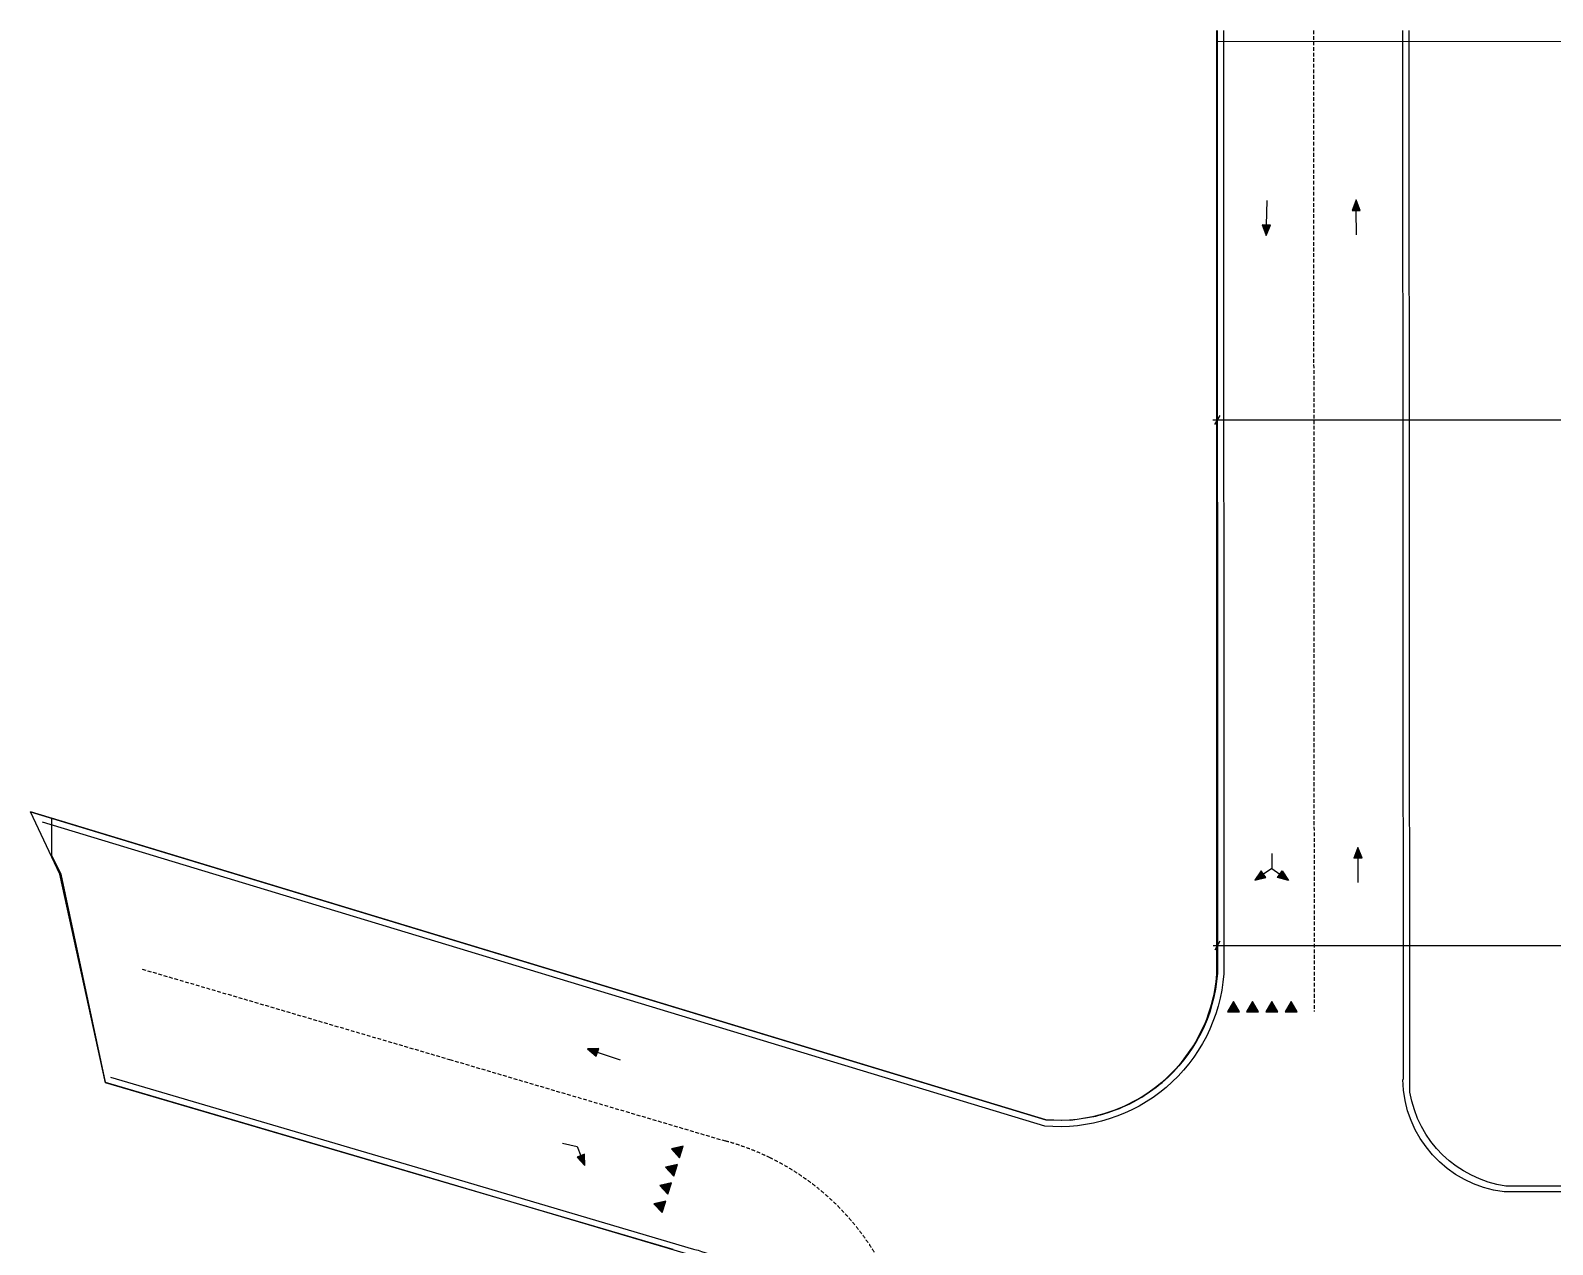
# Model space of a CAD drawing. Header units: millimetres. Extents: x 476571643 to 477489869, y 4620928210 to 4621294454.
# Drawn here: x 477103367 to 477154593, y 4621015770 to 4621056644 of the extents above; entities that cross this region are included whole.
import ezdxf

# ---------------------------------------------------------------- set-up
doc = ezdxf.new("R2010")
doc.units = ezdxf.units.MM
doc.header["$MEASUREMENT"] = 0
doc.linetypes.add('( Hidden )', pattern=[187.5, 125, -62.5])
for name, color, linetype, lineweight in [('New_gza_Pen_No__250', 7, 'Continuous', 0), ('New_shenobebi_Pen_No__250', 7, 'Continuous', 0), ('New_საბავშვო მოედნები_Pen_No__250', 7, 'Continuous', 0), ('New_საბავშვო მოედნები_Pen_No__255', 255, 'Continuous', 0), ('RED LINE_Pen_No__1', 1, 'Continuous', 0), ('zoma_Pen_No__1', 1, 'Continuous', 0)]:
    doc.layers.add(name, color=color, linetype=linetype, lineweight=lineweight)
doc.layers.add('zoma', color=7, linetype='Continuous')
doc.styles.add('GENERATED_STYLE_2', font='arial.ttf')
doc.dimstyles.new('GENERATED_STYLE__12', dxfattribs={"dimtxt": 500, "dimasz": 228, "dimexe": 0.18, "dimexo": 3, "dimgap": 0.09, "dimtad": 1, "dimtih": 1, "dimtoh": 1, "dimlfac": 0.001, "dimzin": 0, "dimdsep": 46, "dimtxsty": 'GENERATED_STYLE_2', "dimblk": 'ARROWHEAD_2', "dimblk1": 'ARROWHEAD_2', "dimblk2": 'ARROWHEAD_2', "dimcen": 0.09, "dimclrd": 1, "dimclre": 1, "dimclrt": 1, "dimadec": 0, "dimazin": 0, "dimtfac": 1, "dimtdec": 4, "dimtmove": 2, "dimatfit": 3, "dimfxl": 1, "dimtolj": 1, "dimtzin": 0, "dimarcsym": 0})

# ---------------------------------------------------------------- blocks, each defined once
blk = doc.blocks.new('*D1268', base_point=(476844527, 4621385791))
at = {"layer": 'zoma_Pen_No__1', "color": 1, "linetype": 'Continuous', "lineweight": 0, "transparency": 16777216}
for p, q in [((477143160, 4621043533), (477143307, 4621043533)), ((477143394, 4621043683), (477143220, 4621043383)), ((477143307, 4621043308), (477143307, 4621043758)), ((477143307, 4621043533), (477216722, 4621043533)), ((477216635, 4621043383), (477216808, 4621043683)), ((477216722, 4621043308), (477216722, 4621043758)), ((477216722, 4621043533), (477216869, 4621043533))]:
    blk.add_line(p, q, dxfattribs=at)
at = {"layer": 'zoma_Pen_No__1', "color": 1, "lineweight": 0, "transparency": 16777216, "insert": (477180290, 4621043633), "char_height": 500, "attachment_point": 7, "style": 'GENERATED_STYLE_2'}
blk.add_mtext('\\A1;{\\pql;\\fArial CYR|b0|i0|c204|p34;73.42}', dxfattribs=at)
blk = doc.blocks.new('ARROWHEAD_2')
at = {"color": 0, "linetype": 'Continuous', "lineweight": 0}
for p, q in [((0, 0), (-1, 0)), ((-0.38, -0.66), (0.38, 0.66))]:
    blk.add_line(p, q, dxfattribs=at)
blk = doc.blocks.new('*D1271', base_point=(476844527, 4621385791))
at = {"layer": 'zoma_Pen_No__1', "color": 1, "linetype": 'Continuous', "lineweight": 0, "transparency": 16777216}
for p, q in [((477143166, 4621025833), (477143313, 4621025833)), ((477143400, 4621025983), (477143226, 4621025683)), ((477143313, 4621025608), (477143313, 4621026058)), ((477143313, 4621025833), (477216722, 4621025833)), ((477216635, 4621025683), (477216808, 4621025983)), ((477216722, 4621025608), (477216722, 4621026058)), ((477216722, 4621025833), (477216869, 4621025833))]:
    blk.add_line(p, q, dxfattribs=at)
at = {"layer": 'zoma_Pen_No__1', "color": 1, "lineweight": 0, "transparency": 16777216, "insert": (477163324, 4621025933), "char_height": 500, "attachment_point": 7, "style": 'GENERATED_STYLE_2'}
blk.add_mtext('\\A1;{\\pql;\\fArial CYR|b0|i0|c204|p34;73.41}', dxfattribs=at)

msp = doc.modelspace()

# ---------------------------------------------------------------- hatches: boundary and pattern name
at = {"layer": 'New_საბავშვო მოედნები_Pen_No__255', "linetype": 'Continuous', "lineweight": 0}
for points in [[(477147981.197, 4621050938.225), (477147848.156, 4621050580.013), (477148122.66, 4621050583.255)], [(477144953.016, 4621049735.485), (477145096.661, 4621050089.578), (477144822.183, 4621050094.509)], [(477148041.618, 4621029139.639), (477147908.578, 4621028781.426), (477148183.082, 4621028784.668)], [(477144789.041, 4621028349.424), (477144574.575, 4621028033.164), (477144945.738, 4621028124.015)], [(477145490.27, 4621028347.817), (477145332.541, 4621028123.129), (477145703.284, 4621028030.578)], [(477143851.829, 4621023956.083), (477143649.19, 4621023605.902), (477144053.775, 4621023605.502)], [(477144499.165, 4621023955.443), (477144296.526, 4621023605.262), (477144701.111, 4621023604.863)], [(477145146.501, 4621023954.804), (477144943.862, 4621023604.623), (477145348.447, 4621023604.223)], [(477145591.198, 4621023603.983), (477145995.783, 4621023603.583), (477145793.837, 4621023954.164)], [(477122110.159, 4621022355.367), (477122403.143, 4621022110.059), (477122492.007, 4621022369.801)], [(477125214.003, 4621018694.364), (477125337.285, 4621019079.708), (477124941.926, 4621018993.802)], [(477122024.025, 4621018427.948), (477122017.686, 4621018810.016), (477121763.157, 4621018707.168)], [(477124744.674, 4621018377.25), (477125016.751, 4621018077.812), (477125140.033, 4621018463.157)], [(477124547.422, 4621017760.698), (477124819.499, 4621017461.26), (477124942.782, 4621017846.605)], [(477124350.17, 4621017144.146), (477124622.248, 4621016844.708), (477124745.53, 4621017230.053)]]:
    msp.add_hatch(color=255, dxfattribs=at).paths.add_polyline_path(points)

# ---------------------------------------------------------------- linework, layer by layer
at = {"layer": 'New_gza_Pen_No__250', "color": 7, "linetype": 'Continuous', "lineweight": 0}
for points in [[(477143279.417, 4621056644.176), (477143288.425, 4621024881.231, -0.417389191), (477137541.072, 4621019968.965), (477103367.589, 4621030342.821)], [(477143302.799, 4621056644.176), (477143313.312, 4621024890.662, -0.417244908), (477137541.072, 4621019968.965), (477104077.248, 4621030127.394), (477104080.007, 4621028877.115), (477104385.632, 4621028244.397), (477105876.788, 4621021235.833), (477116335.287, 4621018158.634), (477125624.079, 4621015414.46), (477125665.241, 4621015402.369, -0.047754859), (477126506.516, 4621015087.736, -0.285655821), (477129026.567, 4621011056.726), (477129028.144, 4621007789.137), (477129027.868, 4621007788.778)], [(477129038.055, 4620987795.159), (477129039.988, 4620983880.963), (477128206.296, 4620982941.26), (477137045.279, 4620982574.138), (477137093.048, 4620982572.154), (477137182.898, 4621003679.885, -0.315884232), (477145108.144, 4621012239.381), (477241767.828, 4621012239.381), (477241767.828, 4621017739.098), (477153022.553, 4621017739.098, -0.326553554), (477149792.168, 4621020901.07), (477149770.869, 4621056644.176)], [(477241767.831, 4621017539.383), (477152961.847, 4621017539.866, -0.374256788), (477149554.503, 4621021324.147)]]:
    msp.add_lwpolyline(points, format="xyb", dxfattribs=at)
at = {"layer": 'New_shenobebi_Pen_No__250', "color": 7, "linetype": 'Continuous', "lineweight": 0}
msp.add_lwpolyline([(477149771.423, 4621042976.244), (477149777.793, 4621042976.21)], dxfattribs=at)
at = {"layer": 'New_საბავშვო მოედნები_Pen_No__250', "color": 7, "linetype": 'Continuous', "lineweight": 0}
for points in [[(477143516.331, 4621056644.176), (477143526.846, 4621024882.85, -0.418873813), (477137500.385, 4621019758.163), (477103776.979, 4621029995.391)], [(477106059.158, 4621021404.757), (477116395.673, 4621018363.45), (477125684.42, 4621015619.289), (477125723.067, 4621015607.936, -0.047639391), (477126600.251, 4621015279.594, -0.285680411), (477129240.099, 4621011057.014), (477129253.559, 4620983799.94), (477128365.163, 4620982814.725)]]:
    msp.add_lwpolyline(points, format="xyb", dxfattribs=at)
at = {"layer": 'New_საბავშვო მოედნები_Pen_No__250', "color": 7, "linetype": '( Hidden )', "lineweight": 0}
msp.add_lwpolyline([(477146544.75, 4621056644.176), (477146568.563, 4621023614.047)], dxfattribs=at)
at = {"layer": 'New_საბავშვო მოედნები_Pen_No__250', "color": 7, "linetype": 'Continuous', "lineweight": 0}
for points in [[(477149578.384, 4621021324.161), (477149557.337, 4621056644.176)], [(477144974.215, 4621050915.48), (477144959.422, 4621050092.043)], [(477147995.135, 4621049758.122), (477147985.408, 4621050581.634)], [(477145141, 4621028935.59), (477145139.833, 4621028426.114), (477144867.389, 4621028236.719)], [(477145141, 4621028935.59), (477145139.833, 4621028426.114), (477145411.406, 4621028235.473)], [(477148055.556, 4621027959.535), (477148045.83, 4621028783.047)], [(477123226.802, 4621021973.338), (477122447.575, 4621022239.93)], [(477121269.564, 4621019180.277), (477121766.113, 4621019066.233), (477121890.422, 4621018758.592)]]:
    msp.add_lwpolyline(points, dxfattribs=at)
for points in [[(477148122.66, 4621050583.255), (477147981.197, 4621050938.225), (477147848.156, 4621050580.013)], [(477144822.183, 4621050094.509), (477144953.016, 4621049735.485), (477145096.661, 4621050089.578)], [(477148183.082, 4621028784.668), (477148041.618, 4621029139.639), (477147908.578, 4621028781.426)], [(477144789.041, 4621028349.424), (477144574.575, 4621028033.164), (477144945.738, 4621028124.015)], [(477145490.27, 4621028347.817), (477145703.284, 4621028030.578), (477145332.541, 4621028123.129)], [(477122492.007, 4621022369.801), (477122110.159, 4621022355.367), (477122403.143, 4621022110.059)], [(477121763.157, 4621018707.168), (477122024.025, 4621018427.948), (477122017.686, 4621018810.016)]]:
    msp.add_lwpolyline(points, close=True, dxfattribs=at)
at = {"layer": 'New_საბავშვო მოედნები_Pen_No__250', "color": 7, "linetype": '( Hidden )', "lineweight": 0}
msp.add_lwpolyline([(477107129.804, 4621025043.569), (477117468.325, 4621022001.671), (477126756.274, 4621019257.746), (477126756.581, 4621019257.656, -0.046340696), (477128265.28, 4621018687.661, -0.285928345), (477133033.147, 4621011061.629), (477133047.33, 4620982343.131)], format="xyb", dxfattribs=at)
at = {"layer": 'New_საბავშვო მოედნები_Pen_No__250', "color": 7, "linetype": 'Continuous', "lineweight": 0, "flags": 128}
for points in [[(477143851.829, 4621023956.083), (477143649.19, 4621023605.902), (477144053.775, 4621023605.502)], [(477144499.165, 4621023955.443), (477144296.526, 4621023605.262), (477144701.111, 4621023604.863)], [(477145146.501, 4621023954.804), (477144943.862, 4621023604.623), (477145348.447, 4621023604.223)], [(477145591.198, 4621023603.983), (477145995.783, 4621023603.583), (477145793.837, 4621023954.164)], [(477125214.003, 4621018694.364), (477125337.285, 4621019079.708), (477124941.926, 4621018993.802)], [(477124744.674, 4621018377.25), (477125016.751, 4621018077.812), (477125140.033, 4621018463.157)], [(477124547.422, 4621017760.698), (477124819.499, 4621017461.26), (477124942.782, 4621017846.605)], [(477124350.17, 4621017144.146), (477124622.248, 4621016844.708), (477124745.53, 4621017230.053)]]:
    msp.add_lwpolyline(points, close=True, dxfattribs=at)
at = {"layer": 'RED LINE_Pen_No__1', "color": 1, "linetype": 'Continuous', "lineweight": 0, "flags": 128}
msp.add_lwpolyline([(477124996.984, 4621015599.409), (477105889.043, 4621021213.476), (477104360.092, 4621028236.163), (477103366.861, 4621030342.158), (477137541.029, 4621019965.609), (477138383.85, 4621019960.913), (477139216.946, 4621020089.079), (477140019.468, 4621020346.845), (477140771.362, 4621020727.722), (477141453.861, 4621021222.209), (477142050.113, 4621021818.034), (477142545.033, 4621022500.28), (477142926.358, 4621023251.918), (477143184.553, 4621024054.295), (477143313.237, 4621024887.287), (477143302.609, 4621056268.654), (477244632.09, 4621056327.668), (477254486.316, 4621056331.616), (477256809.582, 4621056332.631), (477256827.237, 4621013095.825)], dxfattribs=at)

# ---------------------------------------------------------------- dimensions: what is measured, and where the dimension line sits
at = {"layer": 'zoma', "color": 1, "linetype": 'Continuous', "lineweight": 0}
dim = msp.add_linear_dim(base=(477216721.818, 4621043532.543), p1=(477143306.923, 4621043532.543), p2=(477216721.818, 4621043532.543), text='73.42', dimstyle='GENERATED_STYLE__12', dxfattribs=at)
dim.commit()
dim.dimension.update_dxf_attribs({"geometry": '*D1268', "text_midpoint": (477181129.993, 4621043882.543), "dimtype": 160})
dim = msp.add_linear_dim(base=(477216721.818, 4621025832.539), p1=(477143312.917, 4621025832.539), p2=(477216721.818, 4621025832.543), dimstyle='GENERATED_STYLE__12', dxfattribs=at)
dim.commit()
dim.dimension.update_dxf_attribs({"geometry": '*D1271', "text_midpoint": (477164164.163, 4621026182.539), "dimtype": 160})

doc.saveas('drawing.dxf')
